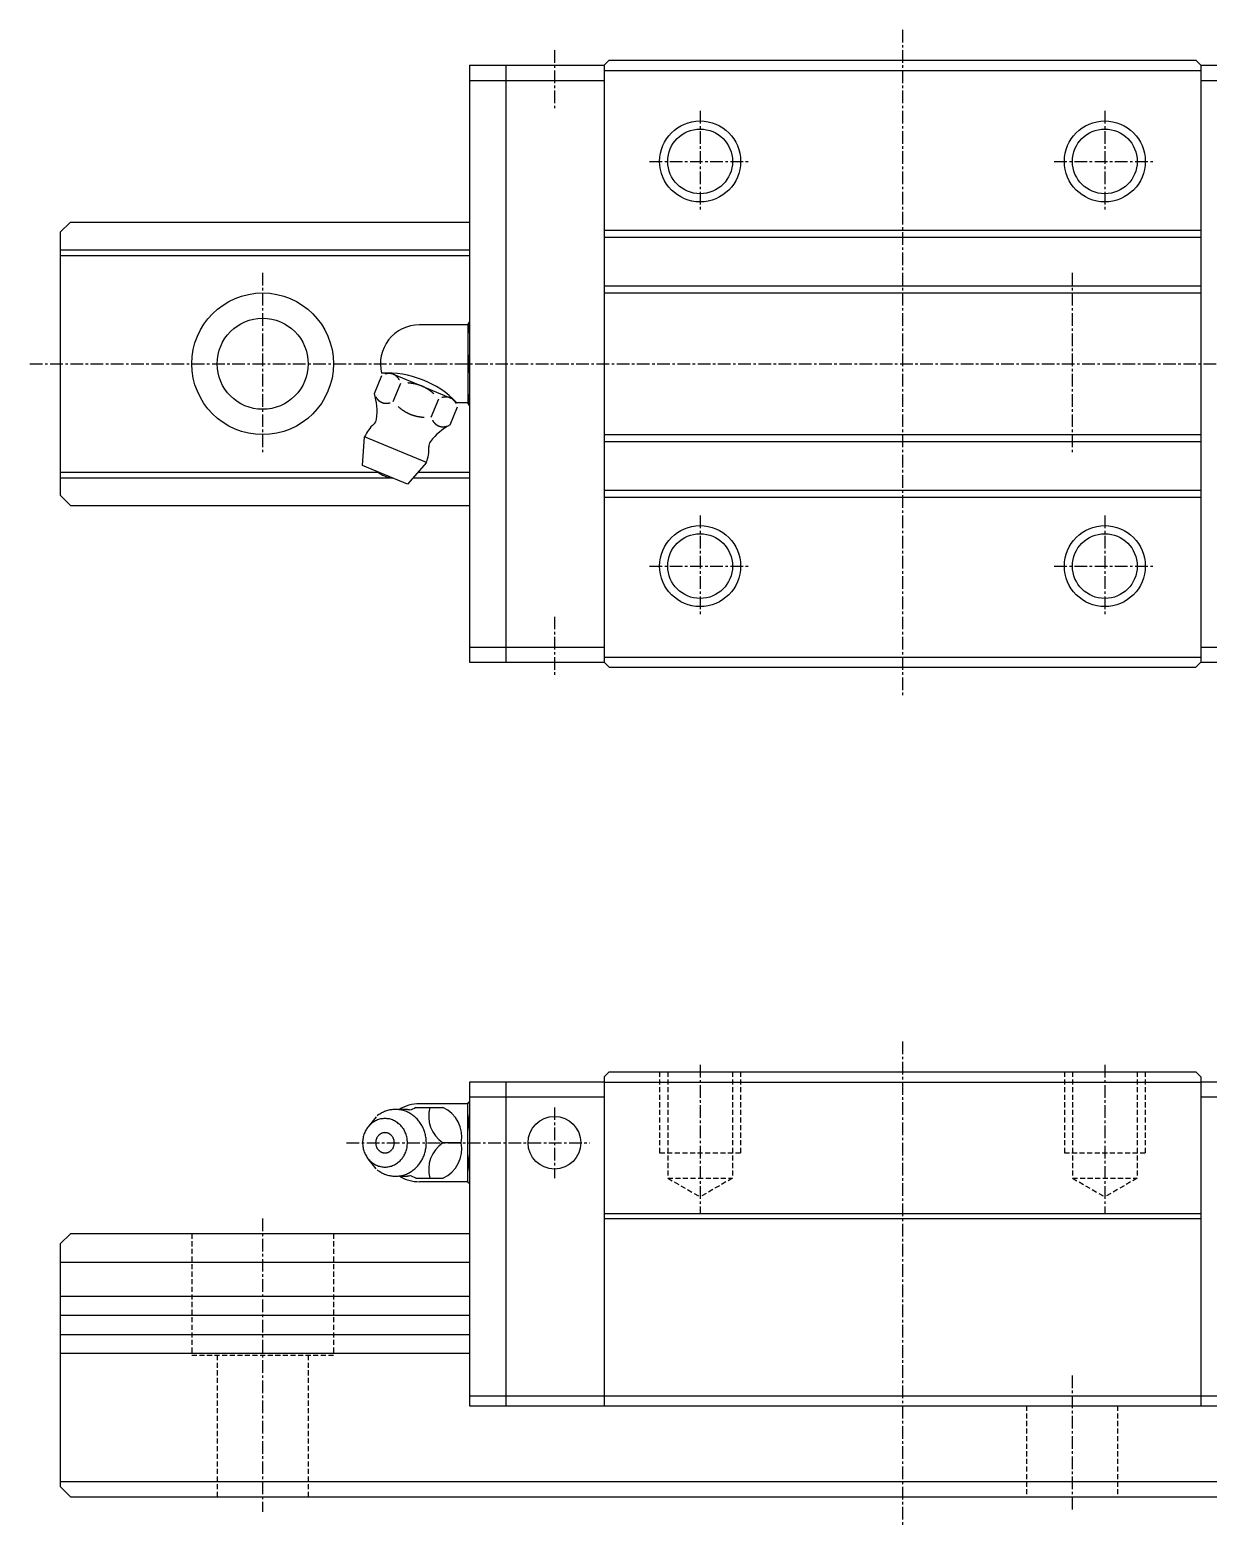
# Model space of a CAD drawing. Extents: x 10 to 396, y 10 to 185.
# Drawn here: x 108.3 to 224.7, y 37.1 to 185.1 of the extents above; entities that cross this region are included whole.
import ezdxf

# ---------------------------------------------------------------- set-up
doc = ezdxf.new("R2010")
doc.units = 0
doc.linetypes.add('CENTER', pattern=[2, 1.25, -0.25, 0.25, -0.25])
doc.linetypes.add('DASHED', pattern=[0.75, 0.5, -0.25])
doc.layers.get('0').update_dxf_attribs({"linetype": 'CONTINUOUS'})
doc.layers.add('CENTER', color=1, linetype='CENTER')

msp = doc.modelspace()

# ---------------------------------------------------------------- linework, layer by layer
at = {"color": 7, "linetype": 'CONTINUOUS'}
for p, q in [((165.49, 182.09), (164.99, 181.59)), ((165.49, 182.09), (223.49, 182.09)), ((223.49, 182.09), (223.99, 181.59)), ((151.69, 181.59), (151.69, 122.59)), ((151.69, 181.59), (164.99, 181.59)), ((155.29, 181.59), (155.29, 122.59)), ((164.99, 181.59), (164.99, 122.59)), ((164.99, 181.09), (223.99, 181.09)), ((223.99, 181.59), (223.99, 122.59)), ((223.99, 181.59), (237.29, 181.59)), ((151.69, 180.09), (164.99, 180.09)), ((223.99, 180.09), (237.29, 180.09)), ((111.25, 165.09), (112.25, 166.09)), ((112.25, 166.09), (151.69, 166.09)), ((111.25, 165.09), (111.25, 139.09)), ((164.99, 165.29), (223.99, 165.29)), ((164.99, 164.59), (223.99, 164.59)), ((111.25, 163.35), (151.69, 163.35)), ((111.25, 162.8), (151.69, 162.8)), ((164.99, 159.79), (223.99, 159.79)), ((164.99, 159.09), (223.99, 159.09)), ((151.54, 155.94), (146.74, 155.94)), ((151.54, 155.94), (151.69, 156.21)), ((151.54, 155.94), (151.54, 148.24)), ((142.29, 149.15), (143.04, 150.94)), ((150.06, 148.6), (143.9, 151.16)), ((144.16, 148.37), (144.91, 150.17)), ((147.9, 146.82), (148.65, 148.62)), ((151.54, 148.24), (150.44, 148.24)), ((151.69, 147.96), (151.54, 148.24)), ((149.78, 146.05), (150.52, 147.84)), ((164.99, 145.09), (223.99, 145.09)), ((141.13, 142.02), (141.33, 144.86)), ((147.43, 142.34), (141.33, 144.86)), ((164.99, 144.39), (223.99, 144.39)), ((147.43, 142.34), (145.56, 140.19)), ((111.25, 141.37), (142.63, 141.37)), ((111.25, 140.82), (143.86, 140.82)), ((145.56, 140.19), (141.13, 142.02)), ((146.11, 140.82), (151.69, 140.82)), ((146.59, 141.37), (151.69, 141.37)), ((164.99, 139.59), (223.99, 139.59)), ((111.25, 139.09), (112.25, 138.09)), ((112.25, 138.09), (151.69, 138.09)), ((164.99, 138.89), (223.99, 138.89)), ((151.69, 124.09), (164.99, 124.09)), ((164.99, 123.09), (223.99, 123.09)), ((223.99, 124.09), (237.29, 124.09)), ((151.69, 122.59), (164.99, 122.59)), ((164.99, 122.59), (165.49, 122.09)), ((165.49, 122.09), (223.49, 122.09)), ((223.99, 122.59), (223.49, 122.09)), ((223.99, 122.59), (237.29, 122.59)), ((165.49, 82.09), (164.99, 81.59)), ((164.99, 81.59), (164.99, 49.09)), ((165.49, 82.09), (223.49, 82.09)), ((223.49, 82.09), (223.99, 81.59)), ((223.99, 81.59), (223.99, 49.09)), ((151.69, 81.09), (151.69, 49.09)), ((164.99, 81.09), (151.69, 81.09)), ((155.29, 81.09), (155.29, 49.09)), ((164.99, 81.09), (223.99, 81.09)), ((237.29, 81.09), (223.99, 81.09)), ((146.39, 78.59), (149.08, 78.59)), ((151.54, 78.94), (146.74, 78.94)), ((151.54, 78.94), (151.62, 79.09)), ((151.54, 71.24), (151.54, 78.94)), ((151.69, 79.09), (151.62, 79.09)), ((164.99, 79.59), (151.69, 79.59)), ((237.29, 79.59), (223.99, 79.59)), ((142.47, 77.66), (141.67, 76.66)), ((150.86, 75.09), (149.07, 75.09)), ((142.47, 72.51), (141.67, 73.51)), ((146.39, 71.58), (149.08, 71.58)), ((151.54, 71.24), (146.74, 71.24)), ((151.62, 71.09), (151.54, 71.24)), ((151.69, 71.09), (151.62, 71.09)), ((164.99, 68.09), (223.99, 68.09)), ((164.99, 67.59), (223.99, 67.59)), ((111.25, 65.1), (112.25, 66.1)), ((151.69, 66.1), (112.25, 66.1)), ((111.25, 65.1), (111.25, 41.1)), ((111.25, 63.29), (151.69, 63.29)), ((111.25, 59.92), (151.69, 59.92)), ((111.25, 58.05), (151.69, 58.05)), ((111.25, 56.15), (151.69, 56.15)), ((111.25, 54.29), (151.69, 54.29)), ((151.69, 50.09), (237.29, 50.09)), ((151.69, 49.09), (237.29, 49.09)), ((111.25, 41.6), (391.25, 41.6)), ((111.25, 41.1), (112.25, 40.1)), ((112.25, 40.1), (390.25, 40.1))]:
    msp.add_line(p, q, dxfattribs=at)
at = {"color": 3, "linetype": 'DASHED'}
for p, q in [((170.49, 82.09), (170.49, 74.09)), ((171.29, 82.09), (171.29, 71.59)), ((177.69, 82.09), (177.69, 71.59)), ((178.49, 82.09), (178.49, 74.09)), ((210.49, 82.09), (210.49, 74.09)), ((211.29, 82.09), (211.29, 71.59)), ((217.69, 82.09), (217.69, 71.59)), ((218.49, 82.09), (218.49, 74.09)), ((170.49, 74.09), (178.49, 74.09)), ((210.49, 74.09), (218.49, 74.09)), ((171.29, 71.59), (174.49, 69.74)), ((171.29, 71.59), (177.69, 71.59)), ((177.69, 71.59), (174.49, 69.74)), ((211.29, 71.59), (214.49, 69.74)), ((211.29, 71.59), (217.69, 71.59)), ((217.69, 71.59), (214.49, 69.74)), ((124.25, 66.1), (124.25, 54.1)), ((138.25, 66.1), (138.25, 54.1)), ((124.25, 54.1), (138.25, 54.1)), ((126.75, 54.1), (126.75, 40.1)), ((135.75, 54.1), (135.75, 40.1)), ((206.75, 49.09), (206.75, 40.1)), ((215.75, 49.09), (215.75, 40.1))]:
    msp.add_line(p, q, dxfattribs=at)
at = {"color": 7, "linetype": 'CONTINUOUS'}
for points in [[(144.77, 150.49, 0), (144.76, 150.5, 0), (144.75, 150.51, 0), (144.75, 150.53, 0), (144.74, 150.54, 0), (144.73, 150.55, 0), (144.73, 150.56, 0), (144.72, 150.57, 0), (144.71, 150.59, 0), (144.7, 150.6, 0), (144.7, 150.61, 0), (144.69, 150.62, 0), (144.68, 150.63, 0), (144.67, 150.64, 0), (144.66, 150.65, 0), (144.66, 150.66, 0), (144.65, 150.67, 0), (144.64, 150.68, 0), (144.63, 150.69, 0), (144.62, 150.7, 0), (144.62, 150.72, 0), (144.61, 150.72, 0), (144.6, 150.73, 0), (144.59, 150.74, 0), (144.58, 150.75, 0), (144.57, 150.76, 0), (144.56, 150.77, 0), (144.55, 150.78, 0), (144.54, 150.79, 0), (144.54, 150.8, 0), (144.53, 150.81, 0), (144.52, 150.82, 0), (144.51, 150.83, 0), (144.5, 150.84, 0), (144.49, 150.84, 0), (144.48, 150.85, 0), (144.47, 150.86, 0), (144.46, 150.87, 0), (144.45, 150.88, 0), (144.44, 150.89, 0), (144.43, 150.89, 0), (144.42, 150.9, 0), (144.41, 150.91, 0), (144.4, 150.92, 0), (144.39, 150.92, 0), (144.38, 150.93, 0), (144.37, 150.94, 0), (144.36, 150.94, 0), (144.35, 150.95, 0), (144.34, 150.96, 0), (144.33, 150.97, 0), (144.32, 150.97, 0), (144.31, 150.98, 0), (144.3, 150.98, 0), (144.28, 150.99, 0), (144.27, 151, 0), (144.26, 151, 0), (144.25, 151.01, 0), (144.24, 151.01, 0), (144.23, 151.02, 0), (144.22, 151.02, 0), (144.21, 151.03, 0), (144.2, 151.03, 0), (144.19, 151.04, 0), (144.17, 151.04, 0), (144.16, 151.05, 0), (144.15, 151.05, 0), (144.14, 151.06, 0), (144.13, 151.06, 0), (144.12, 151.07, 0), (144.1, 151.07, 0), (144.09, 151.07, 0), (144.08, 151.08, 0), (144.07, 151.08, 0), (144.06, 151.09, 0), (144.04, 151.09, 0), (144.03, 151.09, 0), (144.02, 151.09, 0), (144.01, 151.1, 0), (144, 151.1, 0), (143.98, 151.1, 0), (143.97, 151.1, 0), (143.96, 151.11, 0), (143.95, 151.11, 0), (143.94, 151.11, 0), (143.92, 151.11, 0), (143.91, 151.12, 0), (143.9, 151.12, 0), (143.88, 151.12, 0), (143.87, 151.12, 0), (143.86, 151.12, 0), (143.85, 151.12, 0), (143.83, 151.12, 0), (143.82, 151.13, 0), (143.81, 151.13, 0), (143.8, 151.13, 0), (143.78, 151.13, 0), (143.77, 151.13, 0), (143.76, 151.13, 0), (143.75, 151.13, 0), (143.73, 151.13, 0), (143.72, 151.13, 0), (143.71, 151.13, 0), (143.69, 151.13, 0), (143.68, 151.13, 0), (143.67, 151.13, 0), (143.65, 151.13, 0), (143.64, 151.12, 0), (143.63, 151.12, 0), (143.62, 151.12, 0), (143.6, 151.12, 0), (143.59, 151.12, 0), (143.57, 151.12, 0), (143.56, 151.12, 0), (143.55, 151.11, 0), (143.54, 151.11, 0), (143.52, 151.11, 0), (143.51, 151.11, 0), (143.5, 151.1, 0), (143.48, 151.1, 0), (143.47, 151.1, 0), (143.46, 151.1, 0), (143.44, 151.09, 0), (143.43, 151.09, 0), (143.42, 151.09, 0), (143.4, 151.09, 0), (143.39, 151.08, 0), (143.38, 151.08, 0), (143.36, 151.07, 0)], [(148.17, 149.12, 0), (148.16, 149.13, 0), (148.14, 149.15, 0), (148.12, 149.16, 0), (148.11, 149.18, 0), (148.09, 149.19, 0), (148.07, 149.21, 0), (148.06, 149.22, 0), (148.04, 149.24, 0), (148.02, 149.25, 0), (148, 149.27, 0), (147.99, 149.28, 0), (147.97, 149.3, 0), (147.95, 149.31, 0), (147.93, 149.32, 0), (147.91, 149.34, 0), (147.9, 149.35, 0), (147.88, 149.37, 0), (147.86, 149.38, 0), (147.84, 149.39, 0), (147.82, 149.41, 0), (147.81, 149.42, 0), (147.79, 149.43, 0), (147.77, 149.44, 0), (147.75, 149.46, 0), (147.73, 149.47, 0), (147.72, 149.48, 0), (147.7, 149.49, 0), (147.68, 149.51, 0), (147.66, 149.52, 0), (147.64, 149.53, 0), (147.62, 149.54, 0), (147.6, 149.56, 0), (147.59, 149.57, 0), (147.57, 149.58, 0), (147.55, 149.59, 0), (147.53, 149.6, 0), (147.51, 149.61, 0), (147.49, 149.62, 0), (147.47, 149.64, 0), (147.45, 149.65, 0), (147.43, 149.66, 0), (147.41, 149.67, 0), (147.4, 149.68, 0), (147.38, 149.69, 0), (147.36, 149.7, 0), (147.34, 149.71, 0), (147.32, 149.72, 0), (147.3, 149.73, 0), (147.28, 149.74, 0), (147.26, 149.75, 0), (147.24, 149.76, 0), (147.22, 149.77, 0), (147.2, 149.78, 0), (147.18, 149.79, 0), (147.16, 149.8, 0), (147.14, 149.81, 0), (147.12, 149.82, 0), (147.1, 149.83, 0), (147.08, 149.84, 0), (147.06, 149.85, 0), (147.04, 149.86, 0), (147.02, 149.86, 0), (147, 149.87, 0), (146.98, 149.88, 0), (146.96, 149.89, 0), (146.94, 149.9, 0), (146.92, 149.91, 0), (146.9, 149.91, 0), (146.88, 149.92, 0), (146.86, 149.93, 0), (146.84, 149.94, 0), (146.82, 149.94, 0), (146.79, 149.95, 0), (146.77, 149.96, 0), (146.75, 149.97, 0), (146.73, 149.97, 0), (146.71, 149.98, 0), (146.69, 149.99, 0), (146.67, 150, 0), (146.65, 150, 0), (146.63, 150.01, 0), (146.61, 150.01, 0), (146.59, 150.02, 0), (146.56, 150.03, 0), (146.54, 150.03, 0), (146.52, 150.04, 0), (146.5, 150.04, 0), (146.48, 150.05, 0), (146.46, 150.06, 0), (146.44, 150.06, 0), (146.41, 150.07, 0), (146.39, 150.07, 0), (146.37, 150.08, 0), (146.35, 150.08, 0), (146.33, 150.09, 0), (146.31, 150.09, 0), (146.29, 150.1, 0), (146.26, 150.1, 0), (146.24, 150.11, 0), (146.22, 150.11, 0), (146.2, 150.12, 0), (146.18, 150.12, 0), (146.15, 150.12, 0), (146.13, 150.13, 0), (146.11, 150.13, 0), (146.09, 150.13, 0), (146.07, 150.14, 0), (146.04, 150.14, 0), (146.02, 150.15, 0), (146, 150.15, 0), (145.98, 150.15, 0), (145.96, 150.15, 0), (145.93, 150.16, 0), (145.91, 150.16, 0), (145.89, 150.16, 0), (145.87, 150.17, 0), (145.84, 150.17, 0), (145.82, 150.17, 0), (145.8, 150.17, 0), (145.78, 150.18, 0), (145.75, 150.18, 0), (145.73, 150.18, 0), (145.71, 150.18, 0), (145.69, 150.18, 0), (145.66, 150.18, 0), (145.64, 150.19, 0), (145.62, 150.19, 0), (145.6, 150.19, 0)], [(142.43, 148.82, 0), (142.44, 148.81, 0), (142.44, 148.8, 0), (142.45, 148.79, 0), (142.46, 148.78, 0), (142.46, 148.76, 0), (142.47, 148.75, 0), (142.48, 148.74, 0), (142.49, 148.73, 0), (142.5, 148.72, 0), (142.5, 148.71, 0), (142.51, 148.7, 0), (142.52, 148.69, 0), (142.53, 148.68, 0), (142.53, 148.66, 0), (142.54, 148.65, 0), (142.55, 148.64, 0), (142.56, 148.63, 0), (142.57, 148.62, 0), (142.57, 148.61, 0), (142.58, 148.6, 0), (142.59, 148.59, 0), (142.6, 148.58, 0), (142.61, 148.57, 0), (142.62, 148.56, 0), (142.63, 148.55, 0), (142.63, 148.54, 0), (142.64, 148.53, 0), (142.65, 148.52, 0), (142.66, 148.51, 0), (142.67, 148.51, 0), (142.68, 148.5, 0), (142.69, 148.49, 0), (142.7, 148.48, 0), (142.71, 148.47, 0), (142.72, 148.46, 0), (142.73, 148.46, 0), (142.74, 148.45, 0), (142.75, 148.44, 0), (142.76, 148.43, 0), (142.77, 148.42, 0), (142.78, 148.41, 0), (142.79, 148.41, 0), (142.8, 148.4, 0), (142.81, 148.39, 0), (142.82, 148.38, 0), (142.83, 148.38, 0), (142.84, 148.37, 0), (142.85, 148.36, 0), (142.86, 148.36, 0), (142.87, 148.35, 0), (142.88, 148.34, 0), (142.89, 148.34, 0), (142.9, 148.33, 0), (142.91, 148.33, 0), (142.93, 148.32, 0), (142.94, 148.31, 0), (142.95, 148.31, 0), (142.96, 148.3, 0), (142.97, 148.3, 0), (142.98, 148.29, 0), (142.99, 148.29, 0), (143, 148.28, 0), (143.01, 148.28, 0), (143.02, 148.27, 0), (143.04, 148.27, 0), (143.05, 148.26, 0), (143.06, 148.26, 0), (143.07, 148.25, 0), (143.08, 148.25, 0), (143.09, 148.25, 0), (143.11, 148.24, 0), (143.12, 148.24, 0), (143.13, 148.24, 0), (143.14, 148.23, 0), (143.15, 148.23, 0), (143.17, 148.22, 0), (143.18, 148.22, 0), (143.19, 148.22, 0), (143.2, 148.22, 0), (143.21, 148.21, 0), (143.23, 148.21, 0), (143.24, 148.21, 0), (143.25, 148.21, 0), (143.26, 148.2, 0), (143.28, 148.2, 0), (143.29, 148.2, 0), (143.3, 148.2, 0), (143.31, 148.2, 0), (143.33, 148.19, 0), (143.34, 148.19, 0), (143.35, 148.19, 0), (143.36, 148.19, 0), (143.38, 148.19, 0), (143.39, 148.19, 0), (143.4, 148.19, 0), (143.41, 148.19, 0), (143.43, 148.19, 0), (143.44, 148.19, 0), (143.45, 148.19, 0), (143.47, 148.19, 0), (143.48, 148.19, 0), (143.49, 148.19, 0), (143.5, 148.19, 0), (143.52, 148.19, 0), (143.53, 148.19, 0), (143.54, 148.19, 0), (143.56, 148.19, 0), (143.57, 148.19, 0), (143.58, 148.19, 0), (143.6, 148.19, 0), (143.61, 148.2, 0), (143.62, 148.2, 0), (143.64, 148.2, 0), (143.65, 148.2, 0), (143.66, 148.2, 0), (143.68, 148.21, 0), (143.69, 148.21, 0), (143.7, 148.21, 0), (143.72, 148.21, 0), (143.73, 148.22, 0), (143.74, 148.22, 0), (143.76, 148.22, 0), (143.77, 148.22, 0), (143.78, 148.23, 0), (143.8, 148.23, 0), (143.81, 148.24, 0), (143.82, 148.24, 0), (143.84, 148.24, 0)], [(150.38, 148.17, 0), (150.37, 148.18, 0), (150.37, 148.19, 0), (150.36, 148.2, 0), (150.35, 148.21, 0), (150.35, 148.23, 0), (150.34, 148.24, 0), (150.33, 148.25, 0), (150.32, 148.26, 0), (150.32, 148.27, 0), (150.31, 148.28, 0), (150.3, 148.29, 0), (150.29, 148.31, 0), (150.28, 148.32, 0), (150.28, 148.33, 0), (150.27, 148.34, 0), (150.26, 148.35, 0), (150.25, 148.36, 0), (150.25, 148.37, 0), (150.24, 148.38, 0), (150.23, 148.39, 0), (150.22, 148.4, 0), (150.21, 148.41, 0), (150.2, 148.42, 0), (150.19, 148.43, 0), (150.19, 148.44, 0), (150.18, 148.45, 0), (150.17, 148.46, 0), (150.16, 148.47, 0), (150.15, 148.48, 0), (150.14, 148.49, 0), (150.13, 148.49, 0), (150.12, 148.5, 0), (150.11, 148.51, 0), (150.1, 148.52, 0), (150.09, 148.53, 0), (150.08, 148.54, 0), (150.07, 148.54, 0), (150.06, 148.55, 0), (150.05, 148.56, 0), (150.04, 148.57, 0), (150.03, 148.58, 0), (150.02, 148.58, 0), (150.01, 148.59, 0), (150, 148.6, 0), (149.99, 148.61, 0), (149.98, 148.61, 0), (149.97, 148.62, 0), (149.96, 148.63, 0), (149.95, 148.63, 0), (149.94, 148.64, 0), (149.93, 148.65, 0), (149.92, 148.65, 0), (149.91, 148.66, 0), (149.9, 148.66, 0), (149.89, 148.67, 0), (149.88, 148.68, 0), (149.87, 148.68, 0), (149.85, 148.69, 0), (149.84, 148.69, 0), (149.83, 148.7, 0), (149.82, 148.7, 0), (149.81, 148.71, 0), (149.8, 148.71, 0), (149.79, 148.72, 0), (149.77, 148.72, 0), (149.76, 148.73, 0), (149.75, 148.73, 0), (149.74, 148.74, 0), (149.73, 148.74, 0), (149.72, 148.75, 0), (149.7, 148.75, 0), (149.69, 148.75, 0), (149.68, 148.76, 0), (149.67, 148.76, 0), (149.66, 148.76, 0), (149.64, 148.77, 0), (149.63, 148.77, 0), (149.62, 148.77, 0), (149.61, 148.78, 0), (149.6, 148.78, 0), (149.58, 148.78, 0), (149.57, 148.78, 0), (149.56, 148.78, 0), (149.55, 148.79, 0), (149.53, 148.79, 0), (149.52, 148.79, 0), (149.51, 148.79, 0), (149.5, 148.79, 0), (149.49, 148.8, 0), (149.47, 148.8, 0), (149.46, 148.8, 0), (149.45, 148.8, 0), (149.43, 148.8, 0), (149.42, 148.8, 0), (149.41, 148.8, 0), (149.4, 148.8, 0), (149.38, 148.8, 0), (149.37, 148.8, 0), (149.36, 148.8, 0), (149.34, 148.8, 0), (149.33, 148.8, 0), (149.32, 148.8, 0), (149.31, 148.8, 0), (149.29, 148.8, 0), (149.28, 148.8, 0), (149.27, 148.8, 0), (149.25, 148.8, 0), (149.24, 148.8, 0), (149.23, 148.8, 0), (149.21, 148.8, 0), (149.2, 148.79, 0), (149.19, 148.79, 0), (149.18, 148.79, 0), (149.16, 148.79, 0), (149.15, 148.79, 0), (149.13, 148.78, 0), (149.12, 148.78, 0), (149.11, 148.78, 0), (149.09, 148.78, 0), (149.08, 148.78, 0), (149.07, 148.77, 0), (149.05, 148.77, 0), (149.04, 148.77, 0), (149.03, 148.76, 0), (149.01, 148.76, 0), (149, 148.76, 0), (148.99, 148.75, 0), (148.97, 148.75, 0)], [(144.64, 147.87, 0), (144.65, 147.86, 0), (144.67, 147.84, 0), (144.69, 147.83, 0), (144.7, 147.81, 0), (144.72, 147.8, 0), (144.74, 147.78, 0), (144.76, 147.77, 0), (144.77, 147.75, 0), (144.79, 147.74, 0), (144.81, 147.72, 0), (144.83, 147.71, 0), (144.84, 147.69, 0), (144.86, 147.68, 0), (144.88, 147.67, 0), (144.9, 147.65, 0), (144.91, 147.64, 0), (144.93, 147.63, 0), (144.95, 147.61, 0), (144.97, 147.6, 0), (144.99, 147.59, 0), (145, 147.57, 0), (145.02, 147.56, 0), (145.04, 147.55, 0), (145.06, 147.53, 0), (145.08, 147.52, 0), (145.09, 147.51, 0), (145.11, 147.5, 0), (145.13, 147.48, 0), (145.15, 147.47, 0), (145.17, 147.46, 0), (145.19, 147.45, 0), (145.21, 147.44, 0), (145.22, 147.42, 0), (145.24, 147.41, 0), (145.26, 147.4, 0), (145.28, 147.39, 0), (145.3, 147.38, 0), (145.32, 147.37, 0), (145.34, 147.35, 0), (145.36, 147.34, 0), (145.38, 147.33, 0), (145.4, 147.32, 0), (145.41, 147.31, 0), (145.43, 147.3, 0), (145.45, 147.29, 0), (145.47, 147.28, 0), (145.49, 147.27, 0), (145.51, 147.26, 0), (145.53, 147.25, 0), (145.55, 147.24, 0), (145.57, 147.23, 0), (145.59, 147.22, 0), (145.61, 147.21, 0), (145.63, 147.2, 0), (145.65, 147.19, 0), (145.67, 147.18, 0), (145.69, 147.17, 0), (145.71, 147.16, 0), (145.73, 147.15, 0), (145.75, 147.14, 0), (145.77, 147.13, 0), (145.79, 147.13, 0), (145.81, 147.12, 0), (145.83, 147.11, 0), (145.85, 147.1, 0), (145.87, 147.09, 0), (145.89, 147.09, 0), (145.91, 147.08, 0), (145.93, 147.07, 0), (145.95, 147.06, 0), (145.97, 147.05, 0), (146, 147.05, 0), (146.02, 147.04, 0), (146.04, 147.03, 0), (146.06, 147.02, 0), (146.08, 147.02, 0), (146.1, 147.01, 0), (146.12, 147, 0), (146.14, 147, 0), (146.16, 146.99, 0), (146.18, 146.98, 0), (146.2, 146.98, 0), (146.23, 146.97, 0), (146.25, 146.96, 0), (146.27, 146.96, 0), (146.29, 146.95, 0), (146.31, 146.95, 0), (146.33, 146.94, 0), (146.35, 146.93, 0), (146.38, 146.93, 0), (146.4, 146.92, 0), (146.42, 146.92, 0), (146.44, 146.91, 0), (146.46, 146.91, 0), (146.48, 146.9, 0), (146.5, 146.9, 0), (146.53, 146.89, 0), (146.55, 146.89, 0), (146.57, 146.88, 0), (146.59, 146.88, 0), (146.61, 146.88, 0), (146.63, 146.87, 0), (146.66, 146.87, 0), (146.68, 146.86, 0), (146.7, 146.86, 0), (146.72, 146.86, 0), (146.75, 146.85, 0), (146.77, 146.85, 0), (146.79, 146.85, 0), (146.81, 146.84, 0), (146.83, 146.84, 0), (146.85, 146.84, 0), (146.88, 146.83, 0), (146.9, 146.83, 0), (146.92, 146.83, 0), (146.94, 146.82, 0), (146.97, 146.82, 0), (146.99, 146.82, 0), (147.01, 146.82, 0), (147.03, 146.82, 0), (147.06, 146.81, 0), (147.08, 146.81, 0), (147.1, 146.81, 0), (147.12, 146.81, 0), (147.15, 146.81, 0), (147.17, 146.81, 0), (147.19, 146.81, 0), (147.21, 146.8, 0)], [(148.04, 146.5, 0), (148.05, 146.49, 0), (148.06, 146.48, 0), (148.06, 146.46, 0), (148.07, 146.45, 0), (148.08, 146.44, 0), (148.08, 146.43, 0), (148.09, 146.42, 0), (148.1, 146.41, 0), (148.11, 146.39, 0), (148.12, 146.38, 0), (148.12, 146.37, 0), (148.13, 146.36, 0), (148.14, 146.35, 0), (148.15, 146.34, 0), (148.15, 146.33, 0), (148.16, 146.32, 0), (148.17, 146.31, 0), (148.18, 146.3, 0), (148.19, 146.29, 0), (148.2, 146.28, 0), (148.2, 146.27, 0), (148.21, 146.26, 0), (148.22, 146.25, 0), (148.23, 146.24, 0), (148.24, 146.23, 0), (148.25, 146.22, 0), (148.26, 146.21, 0), (148.27, 146.2, 0), (148.27, 146.19, 0), (148.28, 146.18, 0), (148.29, 146.17, 0), (148.3, 146.16, 0), (148.31, 146.15, 0), (148.32, 146.15, 0), (148.33, 146.14, 0), (148.34, 146.13, 0), (148.35, 146.12, 0), (148.36, 146.11, 0), (148.37, 146.11, 0), (148.38, 146.1, 0), (148.39, 146.09, 0), (148.4, 146.08, 0), (148.41, 146.07, 0), (148.42, 146.07, 0), (148.43, 146.06, 0), (148.44, 146.05, 0), (148.45, 146.05, 0), (148.46, 146.04, 0), (148.47, 146.03, 0), (148.48, 146.03, 0), (148.49, 146.02, 0), (148.5, 146.01, 0), (148.52, 146.01, 0), (148.53, 146, 0), (148.54, 146, 0), (148.55, 145.99, 0), (148.56, 145.98, 0), (148.57, 145.98, 0), (148.58, 145.97, 0), (148.59, 145.97, 0), (148.6, 145.96, 0), (148.62, 145.96, 0), (148.63, 145.95, 0), (148.64, 145.95, 0), (148.65, 145.94, 0), (148.66, 145.94, 0), (148.67, 145.93, 0), (148.68, 145.93, 0), (148.7, 145.93, 0), (148.71, 145.92, 0), (148.72, 145.92, 0), (148.73, 145.91, 0), (148.74, 145.91, 0), (148.75, 145.91, 0), (148.77, 145.9, 0), (148.78, 145.9, 0), (148.79, 145.9, 0), (148.8, 145.89, 0), (148.81, 145.89, 0), (148.83, 145.89, 0), (148.84, 145.89, 0), (148.85, 145.88, 0), (148.86, 145.88, 0), (148.88, 145.88, 0), (148.89, 145.88, 0), (148.9, 145.88, 0), (148.91, 145.87, 0), (148.93, 145.87, 0), (148.94, 145.87, 0), (148.95, 145.87, 0), (148.96, 145.87, 0), (148.98, 145.87, 0), (148.99, 145.87, 0), (149, 145.87, 0), (149.01, 145.86, 0), (149.03, 145.86, 0), (149.04, 145.86, 0), (149.05, 145.86, 0), (149.07, 145.86, 0), (149.08, 145.86, 0), (149.09, 145.86, 0), (149.1, 145.86, 0), (149.12, 145.86, 0), (149.13, 145.86, 0), (149.14, 145.87, 0), (149.16, 145.87, 0), (149.17, 145.87, 0), (149.18, 145.87, 0), (149.2, 145.87, 0), (149.21, 145.87, 0), (149.22, 145.87, 0), (149.24, 145.87, 0), (149.25, 145.88, 0), (149.26, 145.88, 0), (149.28, 145.88, 0), (149.29, 145.88, 0), (149.3, 145.88, 0), (149.32, 145.89, 0), (149.33, 145.89, 0), (149.34, 145.89, 0), (149.36, 145.89, 0), (149.37, 145.9, 0), (149.38, 145.9, 0), (149.4, 145.9, 0), (149.41, 145.91, 0), (149.42, 145.91, 0), (149.44, 145.91, 0), (149.45, 145.92, 0)], [(143.34, 72.69, 0), (143.45, 72.69, 0), (143.56, 72.7, 0), (143.67, 72.71, 0), (143.78, 72.73, 0), (143.88, 72.76, 0), (143.99, 72.79, 0), (144.09, 72.83, 0), (144.19, 72.87, 0), (144.29, 72.92, 0), (144.39, 72.97, 0), (144.48, 73.03, 0), (144.58, 73.09, 0), (144.66, 73.16, 0), (144.75, 73.23, 0), (144.83, 73.31, 0), (144.91, 73.39, 0), (144.99, 73.47, 0), (145.06, 73.56, 0), (145.12, 73.66, 0), (145.19, 73.75, 0), (145.25, 73.85, 0), (145.3, 73.95, 0), (145.35, 74.06, 0), (145.39, 74.17, 0), (145.43, 74.28, 0), (145.47, 74.39, 0), (145.5, 74.5, 0), (145.52, 74.62, 0), (145.54, 74.73, 0), (145.55, 74.85, 0), (145.56, 74.97, 0), (145.56, 75.09, 0), (145.56, 75.2, 0), (145.55, 75.32, 0), (145.54, 75.44, 0), (145.52, 75.55, 0), (145.5, 75.67, 0), (145.47, 75.78, 0), (145.43, 75.89, 0), (145.39, 76, 0), (145.35, 76.11, 0), (145.3, 76.22, 0), (145.25, 76.32, 0), (145.19, 76.42, 0), (145.12, 76.51, 0), (145.06, 76.61, 0), (144.99, 76.7, 0), (144.91, 76.78, 0), (144.83, 76.86, 0), (144.75, 76.94, 0), (144.66, 77.01, 0), (144.58, 77.08, 0), (144.48, 77.14, 0), (144.39, 77.2, 0), (144.29, 77.25, 0), (144.19, 77.3, 0), (144.09, 77.34, 0), (143.99, 77.38, 0), (143.88, 77.41, 0), (143.78, 77.44, 0), (143.67, 77.46, 0), (143.56, 77.47, 0), (143.45, 77.48, 0), (143.34, 77.49, 0), (143.24, 77.48, 0), (143.13, 77.47, 0), (143.02, 77.46, 0), (142.91, 77.44, 0), (142.8, 77.41, 0), (142.7, 77.38, 0), (142.6, 77.34, 0), (142.5, 77.3, 0), (142.4, 77.25, 0), (142.3, 77.2, 0), (142.2, 77.14, 0), (142.11, 77.08, 0), (142.02, 77.01, 0), (141.94, 76.94, 0), (141.85, 76.86, 0), (141.78, 76.78, 0), (141.7, 76.7, 0), (141.63, 76.61, 0), (141.56, 76.51, 0), (141.5, 76.42, 0), (141.44, 76.32, 0), (141.39, 76.22, 0), (141.34, 76.11, 0), (141.3, 76, 0), (141.26, 75.89, 0), (141.22, 75.78, 0), (141.19, 75.67, 0), (141.17, 75.55, 0), (141.15, 75.44, 0), (141.14, 75.32, 0), (141.13, 75.2, 0), (141.13, 75.09, 0), (141.13, 74.97, 0), (141.14, 74.85, 0), (141.15, 74.73, 0), (141.17, 74.62, 0), (141.19, 74.5, 0), (141.22, 74.39, 0), (141.26, 74.28, 0), (141.3, 74.17, 0), (141.34, 74.06, 0), (141.39, 73.95, 0), (141.44, 73.85, 0), (141.5, 73.75, 0), (141.56, 73.66, 0), (141.63, 73.56, 0), (141.7, 73.47, 0), (141.78, 73.39, 0), (141.85, 73.31, 0), (141.94, 73.23, 0), (142.02, 73.16, 0), (142.11, 73.09, 0), (142.2, 73.03, 0), (142.3, 72.97, 0), (142.4, 72.92, 0), (142.5, 72.87, 0), (142.6, 72.83, 0), (142.7, 72.79, 0), (142.8, 72.76, 0), (142.91, 72.73, 0), (143.02, 72.71, 0), (143.13, 72.7, 0), (143.24, 72.69, 0), (143.34, 72.69, 0)], [(142.57, 72.43, 0), (142.65, 72.36, 0), (142.74, 72.3, 0), (142.83, 72.24, 0), (142.92, 72.19, 0), (143.01, 72.13, 0), (143.11, 72.08, 0), (143.2, 72.04, 0), (143.3, 72, 0), (143.4, 71.96, 0), (143.5, 71.92, 0), (143.6, 71.89, 0), (143.71, 71.87, 0), (143.81, 71.84, 0), (143.91, 71.82, 0), (144.02, 71.81, 0), (144.12, 71.8, 0), (144.23, 71.79, 0), (144.33, 71.79, 0), (144.44, 71.79, 0), (144.54, 71.79, 0), (144.65, 71.8, 0), (144.75, 71.81, 0), (144.85, 71.83, 0), (144.96, 71.85, 0), (145.06, 71.87, 0), (145.16, 71.9, 0), (145.26, 71.93, 0), (145.36, 71.96, 0), (145.46, 72, 0), (145.56, 72.04, 0), (145.66, 72.09, 0), (145.75, 72.14, 0), (145.84, 72.19, 0), (145.94, 72.25, 0), (146.02, 72.31, 0), (146.11, 72.37, 0), (146.2, 72.44, 0), (146.28, 72.51, 0), (146.36, 72.58, 0), (146.44, 72.66, 0), (146.52, 72.73, 0), (146.59, 72.82, 0), (146.66, 72.9, 0), (146.73, 72.99, 0), (146.79, 73.07, 0), (146.86, 73.17, 0), (146.92, 73.26, 0), (146.97, 73.36, 0), (147.03, 73.45, 0), (147.08, 73.55, 0), (147.12, 73.66, 0), (147.17, 73.76, 0), (147.21, 73.86, 0), (147.25, 73.97, 0), (147.28, 74.08, 0), (147.31, 74.19, 0), (147.34, 74.3, 0), (147.36, 74.41, 0), (147.38, 74.52, 0), (147.4, 74.63, 0), (147.41, 74.74, 0), (147.42, 74.86, 0), (147.42, 74.97, 0), (147.43, 75.09, 0), (147.42, 75.2, 0), (147.42, 75.31, 0), (147.41, 75.43, 0), (147.4, 75.54, 0), (147.38, 75.65, 0), (147.36, 75.76, 0), (147.34, 75.87, 0), (147.31, 75.98, 0), (147.28, 76.09, 0), (147.25, 76.2, 0), (147.21, 76.31, 0), (147.17, 76.41, 0), (147.12, 76.52, 0), (147.08, 76.62, 0), (147.03, 76.72, 0), (146.97, 76.81, 0), (146.92, 76.91, 0), (146.86, 77, 0), (146.79, 77.1, 0), (146.73, 77.18, 0), (146.66, 77.27, 0), (146.59, 77.36, 0), (146.52, 77.44, 0), (146.44, 77.51, 0), (146.36, 77.59, 0), (146.28, 77.66, 0), (146.2, 77.73, 0), (146.11, 77.8, 0), (146.02, 77.86, 0), (145.94, 77.92, 0), (145.84, 77.98, 0), (145.75, 78.03, 0), (145.66, 78.08, 0), (145.56, 78.13, 0), (145.46, 78.17, 0), (145.36, 78.21, 0), (145.26, 78.24, 0), (145.16, 78.27, 0), (145.06, 78.3, 0), (144.96, 78.32, 0), (144.85, 78.34, 0), (144.75, 78.36, 0), (144.65, 78.37, 0), (144.54, 78.38, 0), (144.44, 78.38, 0), (144.33, 78.38, 0), (144.23, 78.38, 0), (144.12, 78.37, 0), (144.02, 78.36, 0), (143.91, 78.35, 0), (143.81, 78.33, 0), (143.71, 78.3, 0), (143.6, 78.28, 0), (143.5, 78.25, 0), (143.4, 78.21, 0), (143.3, 78.17, 0), (143.2, 78.13, 0), (143.11, 78.09, 0), (143.01, 78.04, 0), (142.92, 77.98, 0), (142.83, 77.93, 0), (142.74, 77.87, 0), (142.65, 77.81, 0), (142.57, 77.74, 0)], [(145.75, 78.34, 0), (145.74, 78.34, 0), (145.74, 78.34, 0), (145.73, 78.34, 0), (145.72, 78.34, 0), (145.72, 78.34, 0), (145.71, 78.35, 0), (145.7, 78.35, 0), (145.69, 78.35, 0), (145.69, 78.35, 0), (145.68, 78.35, 0), (145.67, 78.35, 0), (145.67, 78.35, 0), (145.66, 78.35, 0), (145.65, 78.35, 0), (145.64, 78.36, 0), (145.64, 78.36, 0), (145.63, 78.36, 0), (145.62, 78.36, 0), (145.62, 78.36, 0), (145.61, 78.36, 0), (145.6, 78.36, 0), (145.6, 78.36, 0), (145.59, 78.36, 0), (145.58, 78.36, 0), (145.57, 78.36, 0), (145.57, 78.37, 0), (145.56, 78.37, 0), (145.55, 78.37, 0), (145.55, 78.37, 0), (145.54, 78.37, 0), (145.53, 78.37, 0), (145.52, 78.37, 0), (145.52, 78.37, 0), (145.51, 78.37, 0), (145.5, 78.37, 0), (145.5, 78.37, 0), (145.49, 78.37, 0), (145.48, 78.37, 0), (145.47, 78.38, 0), (145.47, 78.38, 0), (145.46, 78.38, 0), (145.45, 78.38, 0), (145.45, 78.38, 0), (145.44, 78.38, 0), (145.43, 78.38, 0), (145.43, 78.38, 0), (145.42, 78.38, 0), (145.41, 78.38, 0), (145.4, 78.38, 0), (145.4, 78.38, 0), (145.39, 78.38, 0), (145.38, 78.38, 0), (145.38, 78.38, 0), (145.37, 78.38, 0), (145.36, 78.38, 0), (145.35, 78.38, 0), (145.35, 78.38, 0), (145.34, 78.38, 0), (145.33, 78.38, 0), (145.32, 78.38, 0), (145.32, 78.38, 0), (145.31, 78.38, 0), (145.3, 78.38, 0), (145.3, 78.38, 0), (145.29, 78.38, 0), (145.28, 78.38, 0), (145.27, 78.39, 0), (145.27, 78.39, 0), (145.26, 78.39, 0), (145.25, 78.39, 0), (145.25, 78.39, 0), (145.24, 78.39, 0), (145.23, 78.39, 0), (145.22, 78.39, 0), (145.22, 78.39, 0), (145.21, 78.39, 0), (145.2, 78.39, 0), (145.2, 78.39, 0), (145.19, 78.38, 0), (145.18, 78.38, 0), (145.17, 78.38, 0), (145.17, 78.38, 0), (145.16, 78.38, 0), (145.15, 78.38, 0), (145.15, 78.38, 0), (145.14, 78.38, 0), (145.13, 78.38, 0), (145.12, 78.38, 0), (145.12, 78.38, 0), (145.11, 78.38, 0), (145.1, 78.38, 0), (145.1, 78.38, 0), (145.09, 78.38, 0), (145.08, 78.38, 0), (145.07, 78.38, 0), (145.07, 78.38, 0), (145.06, 78.38, 0), (145.05, 78.38, 0), (145.05, 78.38, 0), (145.04, 78.38, 0), (145.03, 78.38, 0), (145.02, 78.38, 0), (145.02, 78.38, 0), (145.01, 78.38, 0), (145, 78.38, 0), (145, 78.37, 0), (144.99, 78.37, 0), (144.98, 78.37, 0), (144.97, 78.37, 0), (144.97, 78.37, 0), (144.96, 78.37, 0), (144.95, 78.37, 0), (144.95, 78.37, 0), (144.94, 78.37, 0), (144.93, 78.37, 0), (144.93, 78.37, 0), (144.92, 78.37, 0), (144.91, 78.37, 0), (144.9, 78.37, 0), (144.9, 78.36, 0), (144.89, 78.36, 0), (144.88, 78.36, 0), (144.87, 78.36, 0), (144.87, 78.36, 0), (144.86, 78.36, 0), (144.85, 78.36, 0), (144.85, 78.36, 0), (144.84, 78.36, 0)], [(143.34, 74.09, 0), (143.39, 74.09, 0), (143.44, 74.09, 0), (143.48, 74.1, 0), (143.52, 74.1, 0), (143.57, 74.12, 0), (143.61, 74.13, 0), (143.65, 74.14, 0), (143.7, 74.16, 0), (143.74, 74.18, 0), (143.78, 74.2, 0), (143.82, 74.23, 0), (143.86, 74.25, 0), (143.89, 74.28, 0), (143.93, 74.31, 0), (143.96, 74.34, 0), (144, 74.38, 0), (144.03, 74.41, 0), (144.06, 74.45, 0), (144.09, 74.49, 0), (144.11, 74.53, 0), (144.14, 74.57, 0), (144.16, 74.61, 0), (144.18, 74.66, 0), (144.2, 74.7, 0), (144.21, 74.75, 0), (144.23, 74.8, 0), (144.24, 74.84, 0), (144.25, 74.89, 0), (144.26, 74.94, 0), (144.26, 74.99, 0), (144.27, 75.04, 0), (144.27, 75.09, 0), (144.27, 75.13, 0), (144.26, 75.18, 0), (144.26, 75.23, 0), (144.25, 75.28, 0), (144.24, 75.33, 0), (144.23, 75.38, 0), (144.21, 75.42, 0), (144.2, 75.47, 0), (144.18, 75.51, 0), (144.16, 75.56, 0), (144.14, 75.6, 0), (144.11, 75.64, 0), (144.09, 75.68, 0), (144.06, 75.72, 0), (144.03, 75.76, 0), (144, 75.79, 0), (143.96, 75.83, 0), (143.93, 75.86, 0), (143.89, 75.89, 0), (143.86, 75.92, 0), (143.82, 75.94, 0), (143.78, 75.97, 0), (143.74, 75.99, 0), (143.7, 76.01, 0), (143.65, 76.03, 0), (143.61, 76.04, 0), (143.57, 76.06, 0), (143.52, 76.07, 0), (143.48, 76.07, 0), (143.44, 76.08, 0), (143.39, 76.08, 0), (143.34, 76.09, 0), (143.3, 76.08, 0), (143.25, 76.08, 0), (143.21, 76.07, 0), (143.16, 76.07, 0), (143.12, 76.06, 0), (143.08, 76.04, 0), (143.03, 76.03, 0), (142.99, 76.01, 0), (142.95, 75.99, 0), (142.91, 75.97, 0), (142.87, 75.94, 0), (142.83, 75.92, 0), (142.79, 75.89, 0), (142.76, 75.86, 0), (142.72, 75.83, 0), (142.69, 75.79, 0), (142.66, 75.76, 0), (142.63, 75.72, 0), (142.6, 75.68, 0), (142.58, 75.64, 0), (142.55, 75.6, 0), (142.53, 75.56, 0), (142.51, 75.51, 0), (142.49, 75.47, 0), (142.47, 75.42, 0), (142.46, 75.38, 0), (142.45, 75.33, 0), (142.44, 75.28, 0), (142.43, 75.23, 0), (142.43, 75.18, 0), (142.42, 75.13, 0), (142.42, 75.09, 0), (142.42, 75.04, 0), (142.43, 74.99, 0), (142.43, 74.94, 0), (142.44, 74.89, 0), (142.45, 74.84, 0), (142.46, 74.8, 0), (142.47, 74.75, 0), (142.49, 74.7, 0), (142.51, 74.66, 0), (142.53, 74.61, 0), (142.55, 74.57, 0), (142.58, 74.53, 0), (142.6, 74.49, 0), (142.63, 74.45, 0), (142.66, 74.41, 0), (142.69, 74.38, 0), (142.72, 74.34, 0), (142.76, 74.31, 0), (142.79, 74.28, 0), (142.83, 74.25, 0), (142.87, 74.23, 0), (142.91, 74.2, 0), (142.95, 74.18, 0), (142.99, 74.16, 0), (143.03, 74.14, 0), (143.08, 74.13, 0), (143.12, 74.12, 0), (143.16, 74.1, 0), (143.21, 74.1, 0), (143.25, 74.09, 0), (143.3, 74.09, 0), (143.34, 74.09, 0)], [(144.84, 71.81, 0), (144.85, 71.81, 0), (144.85, 71.81, 0), (144.86, 71.81, 0), (144.87, 71.81, 0), (144.87, 71.81, 0), (144.88, 71.81, 0), (144.89, 71.81, 0), (144.9, 71.81, 0), (144.9, 71.81, 0), (144.91, 71.8, 0), (144.92, 71.8, 0), (144.93, 71.8, 0), (144.93, 71.8, 0), (144.94, 71.8, 0), (144.95, 71.8, 0), (144.95, 71.8, 0), (144.96, 71.8, 0), (144.97, 71.8, 0), (144.97, 71.8, 0), (144.98, 71.8, 0), (144.99, 71.8, 0), (145, 71.8, 0), (145, 71.8, 0), (145.01, 71.79, 0), (145.02, 71.79, 0), (145.02, 71.79, 0), (145.03, 71.79, 0), (145.04, 71.79, 0), (145.05, 71.79, 0), (145.05, 71.79, 0), (145.06, 71.79, 0), (145.07, 71.79, 0), (145.07, 71.79, 0), (145.08, 71.79, 0), (145.09, 71.79, 0), (145.1, 71.79, 0), (145.1, 71.79, 0), (145.11, 71.79, 0), (145.12, 71.79, 0), (145.12, 71.79, 0), (145.13, 71.79, 0), (145.14, 71.79, 0), (145.15, 71.79, 0), (145.15, 71.79, 0), (145.16, 71.79, 0), (145.17, 71.79, 0), (145.17, 71.79, 0), (145.18, 71.79, 0), (145.19, 71.79, 0), (145.2, 71.79, 0), (145.2, 71.79, 0), (145.21, 71.79, 0), (145.22, 71.79, 0), (145.22, 71.79, 0), (145.23, 71.79, 0), (145.24, 71.79, 0), (145.25, 71.79, 0), (145.25, 71.79, 0), (145.26, 71.79, 0), (145.27, 71.79, 0), (145.27, 71.79, 0), (145.28, 71.79, 0), (145.29, 71.79, 0), (145.3, 71.79, 0), (145.3, 71.79, 0), (145.31, 71.79, 0), (145.32, 71.79, 0), (145.32, 71.79, 0), (145.33, 71.79, 0), (145.34, 71.79, 0), (145.35, 71.79, 0), (145.35, 71.79, 0), (145.36, 71.79, 0), (145.37, 71.79, 0), (145.38, 71.79, 0), (145.38, 71.79, 0), (145.39, 71.79, 0), (145.4, 71.79, 0), (145.4, 71.79, 0), (145.41, 71.79, 0), (145.42, 71.79, 0), (145.43, 71.79, 0), (145.43, 71.79, 0), (145.44, 71.79, 0), (145.45, 71.79, 0), (145.45, 71.79, 0), (145.46, 71.79, 0), (145.47, 71.79, 0), (145.47, 71.8, 0), (145.48, 71.8, 0), (145.49, 71.8, 0), (145.5, 71.8, 0), (145.5, 71.8, 0), (145.51, 71.8, 0), (145.52, 71.8, 0), (145.52, 71.8, 0), (145.53, 71.8, 0), (145.54, 71.8, 0), (145.55, 71.8, 0), (145.55, 71.8, 0), (145.56, 71.8, 0), (145.57, 71.8, 0), (145.57, 71.81, 0), (145.58, 71.81, 0), (145.59, 71.81, 0), (145.6, 71.81, 0), (145.6, 71.81, 0), (145.61, 71.81, 0), (145.62, 71.81, 0), (145.62, 71.81, 0), (145.63, 71.81, 0), (145.64, 71.81, 0), (145.64, 71.81, 0), (145.65, 71.82, 0), (145.66, 71.82, 0), (145.67, 71.82, 0), (145.67, 71.82, 0), (145.68, 71.82, 0), (145.69, 71.82, 0), (145.69, 71.82, 0), (145.7, 71.82, 0), (145.71, 71.83, 0), (145.72, 71.83, 0), (145.72, 71.83, 0), (145.73, 71.83, 0), (145.74, 71.83, 0), (145.74, 71.83, 0), (145.75, 71.83, 0)]]:
    msp.add_polyline3d(points, dxfattribs=at)
at = {"color": 3, "linetype": 'CONTINUOUS'}
for centre in [(174.49, 172.09), (214.49, 172.09), (174.49, 132.09), (214.49, 132.09)]:
    msp.add_circle(centre, 4, dxfattribs=at)
at = {"color": 7, "linetype": 'CONTINUOUS'}
for centre, radius in [((174.49, 172.09), 3.2), ((214.49, 172.09), 3.2), ((131.25, 152.09), 7), ((131.25, 152.09), 4.5), ((174.49, 132.09), 3.2), ((214.49, 132.09), 3.2), ((160.09, 75.09), 2.6)]:
    msp.add_circle(centre, radius, dxfattribs=at)
for centre, radius, start, end in [((146.74, 152.09), 3.85, 89.9688, 194.0472), ((153.7, 155.54), 2.08, 165.0828, 194.9172), ((159.43, 152.09), 7.81, 172.3132, 187.6868), ((143.54, 141.57), 9.6, 44.0073, 93.1525), ((136.56, 147.38), 6, 352.7335, 17.1648), ((153.7, 148.64), 2.08, 165.0828, 194.9172), ((141.72, 146.72), 0.8, 310.4487, 352.7334), ((144.38, 143.6), 3.3, 130.4487, 157.5), ((152.58, 140.74), 6, 117.8352, 142.2665), ((144.38, 143.6), 3.3, 337.5, 4.5513), ((148.46, 143.92), 0.8, 142.2666, 184.5512), ((144.52, 143.96), 3.2, 232.1232, 262.8767), ((146.74, 75.09), 3.85, 89.9688, 121.6158), ((143.69, 83.95), 6, 290.5447, 296.794), ((150.84, 77.72), 3.18, 164.0292, 236.0167), ((147.75, 75.69), 3.18, 348.9835, 65.3755), ((157.57, 77.09), 5.95, 171.189, 188.811), ((150.84, 72.45), 3.18, 123.9833, 195.9708), ((147.75, 74.48), 3.18, 294.6245, 11.0165), ((157.57, 73.09), 5.95, 171.189, 188.811), ((146.74, 75.09), 3.85, 238.3842, 270.0312), ((143.69, 66.22), 6, 63.206, 69.4553)]:
    msp.add_arc(centre, radius, start, end, dxfattribs=at)
at = {"layer": 'CENTER', "color": 1, "linetype": 'CENTER'}
for p, q in [((194.49, 185.09), (194.49, 119.09)), ((160.09, 183.09), (160.09, 177.09)), ((174.49, 177.09), (174.49, 167.09)), ((214.49, 177.09), (214.49, 167.09)), ((169.49, 172.09), (179.49, 172.09)), ((209.49, 172.09), (219.49, 172.09)), ((131.25, 161.09), (131.25, 143.09)), ((211.25, 161.09), (211.25, 143.09)), ((108.25, 152.09), (396.25, 152.09)), ((174.49, 137.09), (174.49, 127.09)), ((214.49, 137.09), (214.49, 127.09)), ((169.49, 132.09), (179.49, 132.09)), ((209.49, 132.09), (219.49, 132.09)), ((160.09, 127.09), (160.09, 121.09)), ((194.49, 85.09), (194.49, 37.1)), ((174.49, 82.79), (174.49, 68.04)), ((214.49, 82.79), (214.49, 68.04)), ((160.09, 78.59), (160.09, 71.59)), ((139.54, 75.09), (163.59, 75.09)), ((131.25, 67.6), (131.25, 38.6)), ((211.25, 52.09), (211.25, 38.6))]:
    msp.add_line(p, q, dxfattribs=at)

doc.saveas('drawing.dxf')
